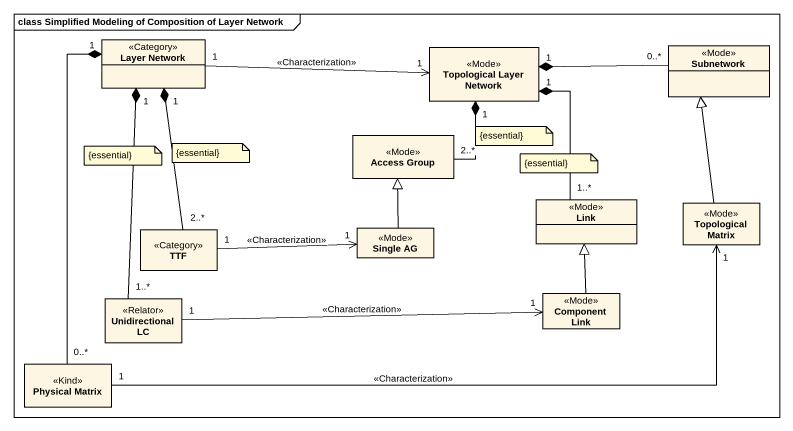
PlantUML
@startuml
mainframe class Simplified Modeling of Composition of Layer Network
hide circle
hide empty members
class "Layer Network" as Layer_Network <<Category>>
class "Topological Layer Network" as Topological_Layer_Network <<Mode>>
class Subnetwork <<Mode>>
class "Access Group" as Access_Group <<Mode>>
class Link <<Mode>>
class TTF <<Category>>
class "Single AG" as Single_AG <<Mode>>
class "Topological Matrix" as Topological_Matrix <<Mode>>
class "Unidirectional LC" as Unidirectional_LC <<Relator>>
class "Component Link" as Component_Link <<Mode>>
class "Physical Matrix" as Physical_Matrix <<Kind>>
Layer_Network "1" -right-> "1" Topological_Layer_Network : <<Characterization>>
Layer_Network "1" *-- "2..*" TTF
Layer_Network "1" *-- "1..*" Unidirectional_LC
Layer_Network "1" *-- "0..*" Physical_Matrix
Topological_Layer_Network "1" *-right- "0..*" Subnetwork
Topological_Layer_Network "1" *-- "2..*" Access_Group
Topological_Layer_Network "1" *-- "1..*" Link
TTF "1" -right-> "1" Single_AG : <<Characterization>>
Single_AG -up-|> Access_Group
Topological_Matrix -up-|> Subnetwork
Unidirectional_LC "1" -right-> "1" Component_Link : <<Characterization>>
Component_Link -up-|> Link
Physical_Matrix "1" -right-> "1" Topological_Matrix : <<Characterization>>
note as N1
  {essential}
end note
note as N2
  {essential}
end note
note as N3
  {essential}
end note
note as N4
  {essential}
end note
@enduml
